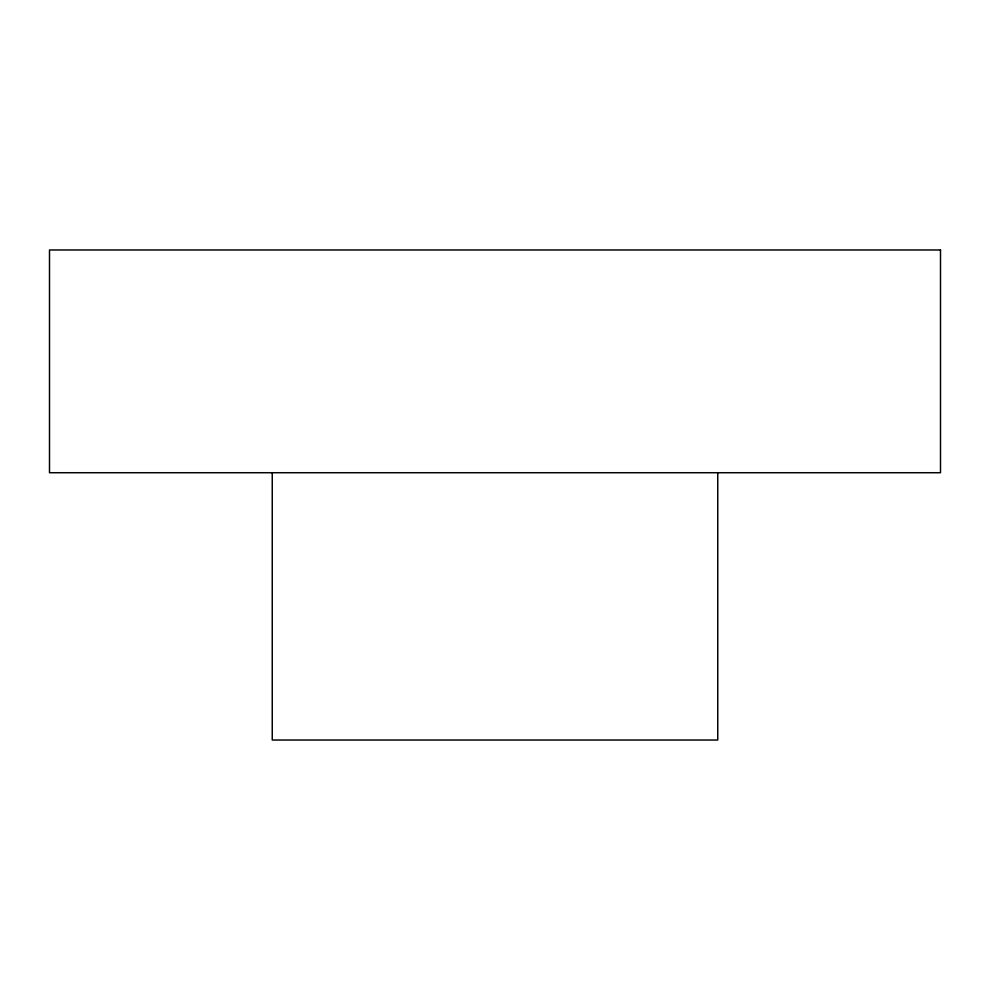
<?xml version="1.0" encoding="UTF-8"?>
<svg xmlns="http://www.w3.org/2000/svg" width="990" height="990" viewBox="0 0 990 990"><rect width="100%" height="100%" fill="white"/><g stroke="black" fill="none" stroke-linecap="round" stroke-linejoin="round"><path stroke-width="1.49" d="M717.75 472.725L717.75 740.025L272.25 740.025L272.25 472.725M940.5 249.975L49.5 249.975L49.5 472.725L940.5 472.725L940.5 249.975"/></g></svg>
